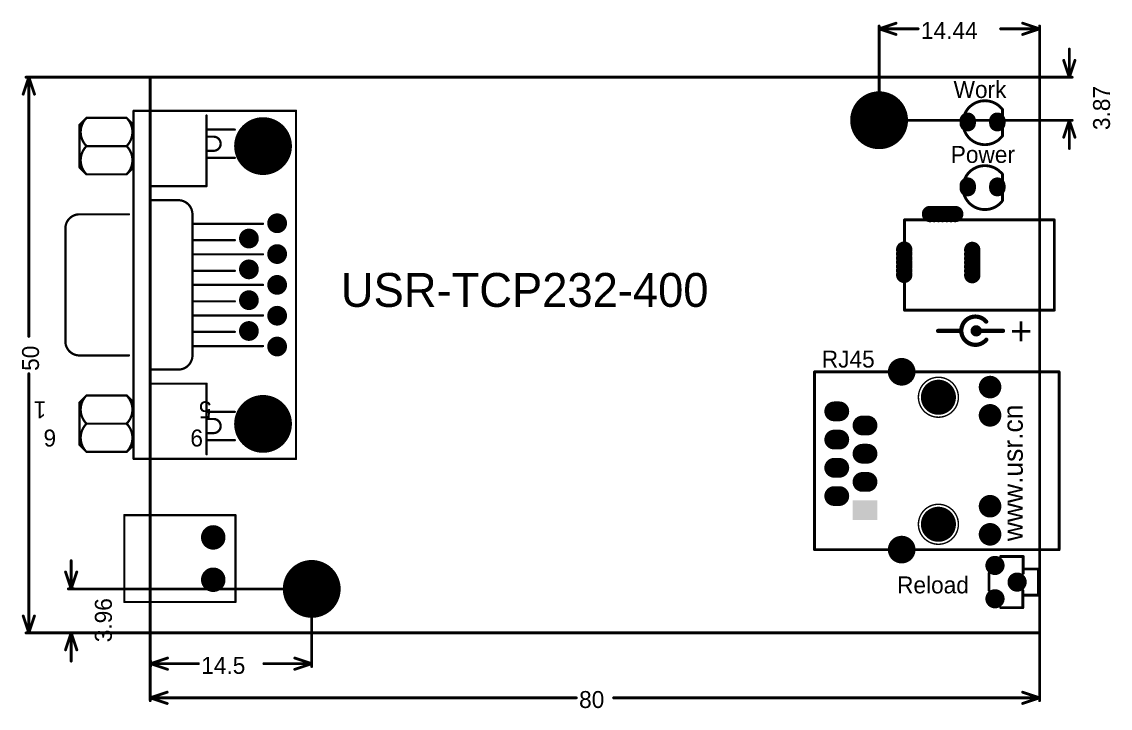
# Model space of a CAD drawing. Extents: x 24 to 121.9, y 31.1 to 92.8.
import ezdxf

# ---------------------------------------------------------------- set-up
doc = ezdxf.new("R2010")
doc.units = 0
doc.layers.get('0').update_dxf_attribs({"linetype": 'CONTINUOUS'})
for name, color, linetype in [('BOTTOMSOLDER', 6, 'CONTINUOUS'), ('KEEPOUTLAYER', 6, 'CONTINUOUS'), ('MECHANICAL3', 76, 'CONTINUOUS'), ('MULTILAYER', 9, 'CONTINUOUS'), ('TOPOVERLAY', 2, 'CONTINUOUS'), ('TOPSOLDER', 216, 'CONTINUOUS')]:
    doc.layers.add(name, color=color, linetype=linetype)

# ---------------------------------------------------------------- blocks, each defined once
blk = doc.blocks.new('LED3_1')
at = {"layer": 'BOTTOMSOLDER', "const_width": 1.4732}
for points in [[(-1.397, 0.114998), (-1.397, -0.114998)], [(1.27, 0.114998), (1.27, -0.114998)]]:
    blk.add_lwpolyline(points, dxfattribs=at)
at = {"layer": 'BOTTOMSOLDER', "const_width": 0.7366}
for points in [[(-1.7653, 0.114998, 1), (-1.0287, 0.114998, 1)], [(-1.7653, -0.114998, 1), (-1.0287, -0.114998, 1)], [(0.9017, 0.114998, 1), (1.6383, 0.114998, 1)], [(0.9017, -0.114998, 1), (1.6383, -0.114998, 1)]]:
    blk.add_lwpolyline(points, format="xyb", close=True, dxfattribs=at)
at = {"layer": 'MULTILAYER', "const_width": 1.27}
for points in [[(-1.397, 0.114998), (-1.397, -0.114998)], [(1.27, 0.114998), (1.27, -0.114998)]]:
    blk.add_lwpolyline(points, dxfattribs=at)
at = {"layer": 'MULTILAYER', "const_width": 0.635}
for points in [[(-1.7145, 0.114998, 1), (-1.0795, 0.114998, 1)], [(-1.7145, -0.114998, 1), (-1.0795, -0.114998, 1)], [(0.9525, 0.114998, 1), (1.5875, 0.114998, 1)], [(0.9525, -0.114998, 1), (1.5875, -0.114998, 1)]]:
    blk.add_lwpolyline(points, format="xyb", close=True, dxfattribs=at)
at = {"layer": 'TOPOVERLAY', "const_width": 0.254}
blk.add_lwpolyline([(1.731823, -1.249995, -2.679254), (1.5483, 1.3324)], format="xyb", dxfattribs=at)
for points in [[(1.5483, 1.3324), (1.731825, 1.148875)], [(1.731825, -1.249992), (1.731825, 1.148875)]]:
    blk.add_lwpolyline(points, dxfattribs=at)
at = {"layer": 'TOPOVERLAY', "const_width": 0.127}
for points in [[(1.4848, 1.3324, 1), (1.6118, 1.3324, 1)], [(1.4848, 1.3324, 1), (1.6118, 1.3324, 1)], [(1.668325, 1.148875, 1), (1.795325, 1.148875, 1)], [(1.668325, 1.148875, 1), (1.795325, 1.148875, 1)], [(1.668323, -1.249995, 1), (1.795323, -1.249995, 1)], [(1.668325, -1.249992, 1), (1.795325, -1.249992, 1)]]:
    blk.add_lwpolyline(points, format="xyb", close=True, dxfattribs=at)
at = {"layer": 'TOPSOLDER', "const_width": 1.4732}
for points in [[(-1.397, 0.114998), (-1.397, -0.114998)], [(1.27, 0.114998), (1.27, -0.114998)]]:
    blk.add_lwpolyline(points, dxfattribs=at)
at = {"layer": 'TOPSOLDER', "const_width": 0.7366}
for points in [[(-1.7653, 0.114998, 1), (-1.0287, 0.114998, 1)], [(-1.7653, -0.114998, 1), (-1.0287, -0.114998, 1)], [(0.9017, 0.114998, 1), (1.6383, 0.114998, 1)], [(0.9017, -0.114998, 1), (1.6383, -0.114998, 1)]]:
    blk.add_lwpolyline(points, format="xyb", close=True, dxfattribs=at)
blk = doc.blocks.new('LED3_2')
at = {"layer": 'BOTTOMSOLDER', "const_width": 1.4732}
for points in [[(-1.397, 0.114998), (-1.397, -0.114998)], [(1.27, 0.114998), (1.27, -0.114998)]]:
    blk.add_lwpolyline(points, dxfattribs=at)
at = {"layer": 'BOTTOMSOLDER', "const_width": 0.7366}
for points in [[(-1.7653, 0.114998, 1), (-1.0287, 0.114998, 1)], [(-1.7653, -0.114998, 1), (-1.0287, -0.114998, 1)], [(0.9017, 0.114998, 1), (1.6383, 0.114998, 1)], [(0.9017, -0.114998, 1), (1.6383, -0.114998, 1)]]:
    blk.add_lwpolyline(points, format="xyb", close=True, dxfattribs=at)
at = {"layer": 'MULTILAYER', "const_width": 1.27}
for points in [[(-1.397, 0.114998), (-1.397, -0.114998)], [(1.27, 0.114998), (1.27, -0.114998)]]:
    blk.add_lwpolyline(points, dxfattribs=at)
at = {"layer": 'MULTILAYER', "const_width": 0.635}
for points in [[(-1.7145, 0.114998, 1), (-1.0795, 0.114998, 1)], [(-1.7145, -0.114998, 1), (-1.0795, -0.114998, 1)], [(0.9525, 0.114998, 1), (1.5875, 0.114998, 1)], [(0.9525, -0.114998, 1), (1.5875, -0.114998, 1)]]:
    blk.add_lwpolyline(points, format="xyb", close=True, dxfattribs=at)
at = {"layer": 'TOPOVERLAY', "const_width": 0.254}
blk.add_lwpolyline([(1.731823, -1.249995, -2.679254), (1.5483, 1.3324)], format="xyb", dxfattribs=at)
for points in [[(1.5483, 1.3324), (1.731825, 1.148875)], [(1.731825, -1.249992), (1.731825, 1.148875)]]:
    blk.add_lwpolyline(points, dxfattribs=at)
at = {"layer": 'TOPOVERLAY', "const_width": 0.127}
for points in [[(1.4848, 1.3324, 1), (1.6118, 1.3324, 1)], [(1.4848, 1.3324, 1), (1.6118, 1.3324, 1)], [(1.668325, 1.148875, 1), (1.795325, 1.148875, 1)], [(1.668325, 1.148875, 1), (1.795325, 1.148875, 1)], [(1.668323, -1.249995, 1), (1.795323, -1.249995, 1)], [(1.668325, -1.249992, 1), (1.795325, -1.249992, 1)]]:
    blk.add_lwpolyline(points, format="xyb", close=True, dxfattribs=at)
at = {"layer": 'TOPSOLDER', "const_width": 1.4732}
for points in [[(-1.397, 0.114998), (-1.397, -0.114998)], [(1.27, 0.114998), (1.27, -0.114998)]]:
    blk.add_lwpolyline(points, dxfattribs=at)
at = {"layer": 'TOPSOLDER', "const_width": 0.7366}
for points in [[(-1.7653, 0.114998, 1), (-1.0287, 0.114998, 1)], [(-1.7653, -0.114998, 1), (-1.0287, -0.114998, 1)], [(0.9017, 0.114998, 1), (1.6383, 0.114998, 1)], [(0.9017, -0.114998, 1), (1.6383, -0.114998, 1)]]:
    blk.add_lwpolyline(points, format="xyb", close=True, dxfattribs=at)
blk = doc.blocks.new('H____3___5___3')
at = {"layer": 'BOTTOMSOLDER', "const_width": 2.6016}
blk.add_lwpolyline([(5.32921, -3.655639, 1), (7.93081, -3.655639, 1)], format="xyb", close=True, dxfattribs=at)
at = {"layer": 'MULTILAYER', "const_width": 2.5}
blk.add_lwpolyline([(5.38001, -3.655639, 1), (7.88001, -3.655639, 1)], format="xyb", close=True, dxfattribs=at)
at = {"layer": 'TOPSOLDER', "const_width": 2.6016}
blk.add_lwpolyline([(5.32921, -3.655639, 1), (7.93081, -3.655639, 1)], format="xyb", close=True, dxfattribs=at)
blk = doc.blocks.new('HR911105A_4')
at = {"layer": 'BOTTOMSOLDER'}
for points, const_width in [([(-8.218907, 8.411413, 1), (-6.974307, 8.411413, 1)], 1.2446), ([(-0.15461, 7.0358, 1), (0.86139, 7.0358, 1)], 1.016), ([(-5.080902, 6.1214, 1), (-3.504298, 6.1214, 1)], 1.576603), ([(-14.1097, 4.8514, 1), (-13.2207, 4.8514, 1)], 0.889), ([(-13.6525, 4.8514, 1), (-12.7635, 4.8514, 1)], 0.889), ([(-0.15461, 4.492401, 1), (0.86139, 4.492401, 1)], 1.016), ([(-11.5697, 3.5814, 1), (-10.6807, 3.5814, 1)], 0.889), ([(-11.1125, 3.5814, 1), (-10.2235, 3.5814, 1)], 0.889), ([(-14.1097, 2.3114, 1), (-13.2207, 2.3114, 1)], 0.889), ([(-13.6525, 2.3114, 1), (-12.7635, 2.3114, 1)], 0.889), ([(-11.5697, 1.0414, 1), (-10.6807, 1.0414, 1)], 0.889), ([(-11.1125, 1.0414, 1), (-10.2235, 1.0414, 1)], 0.889), ([(-14.1097, -0.2286, 1), (-13.2207, -0.2286, 1)], 0.889), ([(-13.6525, -0.2286, 1), (-12.7635, -0.2286, 1)], 0.889), ([(-11.5697, -1.4986, 1), (-10.6807, -1.4986, 1)], 0.889), ([(-11.1125, -1.4986, 1), (-10.2235, -1.4986, 1)], 0.889), ([(-14.1097, -2.7686, 1), (-13.2207, -2.7686, 1)], 0.889), ([(-13.6525, -2.7686, 1), (-12.7635, -2.7686, 1)], 0.889), ([(-0.15461, -3.683, 1), (0.86139, -3.683, 1)], 1.016), ([(-5.080902, -5.3086, 1), (-3.504298, -5.3086, 1)], 1.576603), ([(-0.15461, -6.213599, 1), (0.86139, -6.213599, 1)], 1.016), ([(-8.218907, -7.588606, 1), (-6.974307, -7.588606, 1)], 1.2446)]:
    blk.add_lwpolyline(points, format="xyb", close=True, dxfattribs=dict(at, const_width=const_width))
at = {"layer": 'BOTTOMSOLDER', "const_width": 1.778}
for points in [[(-13.208, 4.8514), (-13.6652, 4.8514)], [(-10.668, 3.5814), (-11.1252, 3.5814)], [(-13.208, 2.3114), (-13.6652, 2.3114)], [(-10.668, 1.0414), (-11.1252, 1.0414)], [(-13.208, -0.2286), (-13.6652, -0.2286)], [(-10.668, -1.4986), (-11.1252, -1.4986)], [(-13.208, -2.7686), (-13.6652, -2.7686)]]:
    blk.add_lwpolyline(points, dxfattribs=at)
at = {"layer": 'BOTTOMSOLDER'}
blk.add_solid([(-12.0142, -3.1496), (-12.0142, -4.9276), (-9.779, -3.1496), (-9.779, -4.9276)], dxfattribs=at)
at = {"layer": 'MULTILAYER'}
for points, const_width in [([(-8.168107, 8.411413, 1), (-7.025107, 8.411413, 1)], 1.143), ([(-2.49428, 6.1214, 1), (-6.09092, 6.1214, 1)], 0.127), ([(-0.10381, 7.0358, 1), (0.81059, 7.0358, 1)], 0.9144), ([(-5.030102, 6.1214, 1), (-3.555098, 6.1214, 1)], 1.475003), ([(-6.12267, 6.1214, 1), (-6.05917, 6.1214, 1)], 0.0635), ([(-2.52603, 6.1214, 1), (-2.46253, 6.1214, 1)], 0.0635), ([(-14.0589, 4.8514, 1), (-13.2715, 4.8514, 1)], 0.7874), ([(-13.6017, 4.8514, 1), (-12.8143, 4.8514, 1)], 0.7874), ([(-0.10381, 4.492401, 1), (0.81059, 4.492401, 1)], 0.9144), ([(-11.5189, 3.5814, 1), (-10.7315, 3.5814, 1)], 0.7874), ([(-11.0617, 3.5814, 1), (-10.2743, 3.5814, 1)], 0.7874), ([(-14.0589, 2.3114, 1), (-13.2715, 2.3114, 1)], 0.7874), ([(-13.6017, 2.3114, 1), (-12.8143, 2.3114, 1)], 0.7874), ([(-11.5189, 1.0414, 1), (-10.7315, 1.0414, 1)], 0.7874), ([(-11.0617, 1.0414, 1), (-10.2743, 1.0414, 1)], 0.7874), ([(-14.0589, -0.2286, 1), (-13.2715, -0.2286, 1)], 0.7874), ([(-13.6017, -0.2286, 1), (-12.8143, -0.2286, 1)], 0.7874), ([(-11.5189, -1.4986, 1), (-10.7315, -1.4986, 1)], 0.7874), ([(-11.0617, -1.4986, 1), (-10.2743, -1.4986, 1)], 0.7874), ([(-14.0589, -2.7686, 1), (-13.2715, -2.7686, 1)], 0.7874), ([(-13.6017, -2.7686, 1), (-12.8143, -2.7686, 1)], 0.7874), ([(-0.10381, -3.683, 1), (0.81059, -3.683, 1)], 0.9144), ([(-2.49428, -5.3086, 1), (-6.09092, -5.3086, 1)], 0.127), ([(-5.030102, -5.3086, 1), (-3.555098, -5.3086, 1)], 1.475003), ([(-6.12267, -5.3086, 1), (-6.05917, -5.3086, 1)], 0.0635), ([(-2.52603, -5.3086, 1), (-2.46253, -5.3086, 1)], 0.0635), ([(-0.10381, -6.213599, 1), (0.81059, -6.213599, 1)], 0.9144), ([(-8.168107, -7.588606, 1), (-7.025107, -7.588606, 1)], 1.143)]:
    blk.add_lwpolyline(points, format="xyb", close=True, dxfattribs=dict(at, const_width=const_width))
at = {"layer": 'MULTILAYER', "const_width": 1.5748}
for points in [[(-13.208, 4.8514), (-13.6652, 4.8514)], [(-10.668, 3.5814), (-11.1252, 3.5814)], [(-13.208, 2.3114), (-13.6652, 2.3114)], [(-10.668, 1.0414), (-11.1252, 1.0414)], [(-13.208, -0.2286), (-13.6652, -0.2286)], [(-10.668, -1.4986), (-11.1252, -1.4986)], [(-13.208, -2.7686), (-13.6652, -2.7686)]]:
    blk.add_lwpolyline(points, dxfattribs=at)
at = {"layer": 'MULTILAYER'}
blk.add_solid([(-11.9126, -3.2512), (-11.9126, -4.826), (-9.8806, -3.2512), (-9.8806, -4.826)], dxfattribs=at)
at = {"layer": 'TOPOVERLAY', "const_width": 0.254}
for points in [[(-15.436596, 8.4074), (-15.432595, 8.4114)], [(-15.432595, 8.4114), (-7.596599, 8.4114)], [(-15.432595, -7.586602), (-15.432595, 8.4114)], [(-7.596599, 8.4114), (6.55941, 8.4114)], [(6.55941, 8.4114), (6.563411, 8.4074)], [(6.563411, -7.5946), (6.563411, 8.4074)], [(-15.436596, -7.5946), (-15.430597, -7.588601)], [(-15.432595, -7.586602), (-15.430597, -7.588601)], [(-15.430597, -7.588601), (-7.596599, -7.588601)], [(-7.596599, -7.588601), (6.557411, -7.588601)], [(6.557411, -7.588601), (6.563411, -7.5946)]]:
    blk.add_lwpolyline(points, dxfattribs=at)
at = {"layer": 'TOPOVERLAY', "const_width": 0.127}
for points in [[(-15.500096, 8.4074, 1), (-15.373096, 8.4074, 1)], [(-15.496095, 8.4114, 1), (-15.369095, 8.4114, 1)], [(-15.496095, 8.4114, 1), (-15.369095, 8.4114, 1)], [(-15.496095, 8.4114, 1), (-15.369095, 8.4114, 1)], [(-7.660099, 8.4114, 1), (-7.533099, 8.4114, 1)], [(-7.660099, 8.4114, 1), (-7.533099, 8.4114, 1)], [(6.49591, 8.4114, 1), (6.62291, 8.4114, 1)], [(6.49591, 8.4114, 1), (6.62291, 8.4114, 1)], [(6.499911, 8.4074, 1), (6.626911, 8.4074, 1)], [(6.499911, 8.4074, 1), (6.626911, 8.4074, 1)], [(-15.500096, -7.5946, 1), (-15.373096, -7.5946, 1)], [(-15.496095, -7.586602, 1), (-15.369095, -7.586602, 1)], [(-15.496095, -7.586602, 1), (-15.369095, -7.586602, 1)], [(-15.494097, -7.588601, 1), (-15.367097, -7.588601, 1)], [(-15.494097, -7.588601, 1), (-15.367097, -7.588601, 1)], [(-15.494097, -7.588601, 1), (-15.367097, -7.588601, 1)], [(-7.660099, -7.588601, 1), (-7.533099, -7.588601, 1)], [(-7.660099, -7.588601, 1), (-7.533099, -7.588601, 1)], [(6.493911, -7.588601, 1), (6.620911, -7.588601, 1)], [(6.493911, -7.588601, 1), (6.620911, -7.588601, 1)], [(6.499911, -7.5946, 1), (6.626911, -7.5946, 1)], [(6.499911, -7.5946, 1), (6.626911, -7.5946, 1)]]:
    blk.add_lwpolyline(points, format="xyb", close=True, dxfattribs=at)
at = {"layer": 'TOPSOLDER'}
for points, const_width in [([(-8.218907, 8.411413, 1), (-6.974307, 8.411413, 1)], 1.2446), ([(-0.15461, 7.0358, 1), (0.86139, 7.0358, 1)], 1.016), ([(-5.080902, 6.1214, 1), (-3.504298, 6.1214, 1)], 1.576603), ([(-14.1097, 4.8514, 1), (-13.2207, 4.8514, 1)], 0.889), ([(-13.6525, 4.8514, 1), (-12.7635, 4.8514, 1)], 0.889), ([(-0.15461, 4.492401, 1), (0.86139, 4.492401, 1)], 1.016), ([(-11.5697, 3.5814, 1), (-10.6807, 3.5814, 1)], 0.889), ([(-11.1125, 3.5814, 1), (-10.2235, 3.5814, 1)], 0.889), ([(-14.1097, 2.3114, 1), (-13.2207, 2.3114, 1)], 0.889), ([(-13.6525, 2.3114, 1), (-12.7635, 2.3114, 1)], 0.889), ([(-11.5697, 1.0414, 1), (-10.6807, 1.0414, 1)], 0.889), ([(-11.1125, 1.0414, 1), (-10.2235, 1.0414, 1)], 0.889), ([(-14.1097, -0.2286, 1), (-13.2207, -0.2286, 1)], 0.889), ([(-13.6525, -0.2286, 1), (-12.7635, -0.2286, 1)], 0.889), ([(-11.5697, -1.4986, 1), (-10.6807, -1.4986, 1)], 0.889), ([(-11.1125, -1.4986, 1), (-10.2235, -1.4986, 1)], 0.889), ([(-14.1097, -2.7686, 1), (-13.2207, -2.7686, 1)], 0.889), ([(-13.6525, -2.7686, 1), (-12.7635, -2.7686, 1)], 0.889), ([(-0.15461, -3.683, 1), (0.86139, -3.683, 1)], 1.016), ([(-5.080902, -5.3086, 1), (-3.504298, -5.3086, 1)], 1.576603), ([(-0.15461, -6.213599, 1), (0.86139, -6.213599, 1)], 1.016), ([(-8.218907, -7.588606, 1), (-6.974307, -7.588606, 1)], 1.2446)]:
    blk.add_lwpolyline(points, format="xyb", close=True, dxfattribs=dict(at, const_width=const_width))
at = {"layer": 'TOPSOLDER', "const_width": 1.778}
for points in [[(-13.208, 4.8514), (-13.6652, 4.8514)], [(-10.668, 3.5814), (-11.1252, 3.5814)], [(-13.208, 2.3114), (-13.6652, 2.3114)], [(-10.668, 1.0414), (-11.1252, 1.0414)], [(-13.208, -0.2286), (-13.6652, -0.2286)], [(-10.668, -1.4986), (-11.1252, -1.4986)], [(-13.208, -2.7686), (-13.6652, -2.7686)]]:
    blk.add_lwpolyline(points, dxfattribs=at)
at = {"layer": 'TOPSOLDER'}
blk.add_solid([(-12.0142, -3.1496), (-12.0142, -4.9276), (-9.779, -3.1496), (-9.779, -4.9276)], dxfattribs=at)
blk = doc.blocks.new('______5')
at = {"layer": 'BOTTOMSOLDER', "const_width": 0.7366}
for points in [[(2.189683, -0.16002, 1), (2.926283, -0.16002, 1)], [(2.570683, -0.16002, 1), (3.307283, -0.16002, 1)], [(2.951683, -0.16002, 1), (3.688283, -0.16002, 1)], [(3.323692, -0.16002, 1), (4.060292, -0.16002, 1)], [(3.6957, -0.16002, 1), (4.4323, -0.16002, 1)], [(4.0767, -0.16002, 1), (4.8133, -0.16002, 1)], [(4.4577, -0.16002, 1), (5.1943, -0.16002, 1)], [(-0.131293, -3.366008, 1), (0.605307, -3.366008, 1)], [(5.989701, -3.390976, 1), (6.726301, -3.390976, 1)], [(-0.131293, -3.747008, 1), (0.605307, -3.747008, 1)], [(-0.131293, -4.128008, 1), (0.605307, -4.128008, 1)], [(-0.131293, -4.500016, 1), (0.605307, -4.500016, 1)], [(5.989701, -3.771976, 1), (6.726301, -3.771976, 1)], [(5.989701, -4.152976, 1), (6.726301, -4.152976, 1)], [(5.989701, -4.524985, 1), (6.726301, -4.524985, 1)], [(-0.131293, -4.872025, 1), (0.605307, -4.872025, 1)], [(-0.131293, -5.253025, 1), (0.605307, -5.253025, 1)], [(5.989701, -4.896993, 1), (6.726301, -4.896993, 1)], [(5.989701, -5.277993, 1), (6.726301, -5.277993, 1)], [(-0.131293, -5.634025, 1), (0.605307, -5.634025, 1)], [(5.989701, -5.658993, 1), (6.726301, -5.658993, 1)]]:
    blk.add_lwpolyline(points, format="xyb", close=True, dxfattribs=at)
at = {"layer": 'MULTILAYER', "const_width": 0.635}
for points in [[(2.240483, -0.16002, 1), (2.875483, -0.16002, 1)], [(2.621483, -0.16002, 1), (3.256483, -0.16002, 1)], [(3.002483, -0.16002, 1), (3.637483, -0.16002, 1)], [(3.374492, -0.16002, 1), (4.009492, -0.16002, 1)], [(3.7465, -0.16002, 1), (4.3815, -0.16002, 1)], [(4.1275, -0.16002, 1), (4.7625, -0.16002, 1)], [(4.5085, -0.16002, 1), (5.1435, -0.16002, 1)], [(-0.080493, -3.366008, 1), (0.554507, -3.366008, 1)], [(6.040501, -3.390976, 1), (6.675501, -3.390976, 1)], [(-0.080493, -3.747008, 1), (0.554507, -3.747008, 1)], [(-0.080493, -4.128008, 1), (0.554507, -4.128008, 1)], [(-0.080493, -4.500016, 1), (0.554507, -4.500016, 1)], [(6.040501, -3.771976, 1), (6.675501, -3.771976, 1)], [(6.040501, -4.152976, 1), (6.675501, -4.152976, 1)], [(6.040501, -4.524985, 1), (6.675501, -4.524985, 1)], [(-0.080493, -4.872025, 1), (0.554507, -4.872025, 1)], [(-0.080493, -5.253025, 1), (0.554507, -5.253025, 1)], [(6.040501, -4.896993, 1), (6.675501, -4.896993, 1)], [(6.040501, -5.277993, 1), (6.675501, -5.277993, 1)], [(-0.080493, -5.634025, 1), (0.554507, -5.634025, 1)], [(6.040501, -5.658993, 1), (6.675501, -5.658993, 1)]]:
    blk.add_lwpolyline(points, format="xyb", close=True, dxfattribs=at)
at = {"layer": 'TOPOVERLAY', "const_width": 0.254}
for points in [[(0.262001, -0.684987), (13.733, -0.684987)], [(0.262001, -8.813013), (0.262001, -0.684987)], [(13.733, -8.813013), (13.733, -0.684987)], [(0.262001, -8.813013), (13.733, -8.813013)]]:
    blk.add_lwpolyline(points, dxfattribs=at)
at = {"layer": 'TOPOVERLAY', "const_width": 0.127}
for points in [[(0.198501, -0.684987, 1), (0.325501, -0.684987, 1)], [(0.198501, -0.684987, 1), (0.325501, -0.684987, 1)], [(13.6695, -0.684987, 1), (13.7965, -0.684987, 1)], [(13.6695, -0.684987, 1), (13.7965, -0.684987, 1)], [(0.198501, -8.813013, 1), (0.325501, -8.813013, 1)], [(0.198501, -8.813013, 1), (0.325501, -8.813013, 1)], [(13.6695, -8.813013, 1), (13.7965, -8.813013, 1)], [(13.6695, -8.813013, 1), (13.7965, -8.813013, 1)]]:
    blk.add_lwpolyline(points, format="xyb", close=True, dxfattribs=at)
at = {"layer": 'TOPSOLDER', "const_width": 0.7366}
for points in [[(2.189683, -0.16002, 1), (2.926283, -0.16002, 1)], [(2.570683, -0.16002, 1), (3.307283, -0.16002, 1)], [(2.951683, -0.16002, 1), (3.688283, -0.16002, 1)], [(3.323692, -0.16002, 1), (4.060292, -0.16002, 1)], [(3.6957, -0.16002, 1), (4.4323, -0.16002, 1)], [(4.0767, -0.16002, 1), (4.8133, -0.16002, 1)], [(4.4577, -0.16002, 1), (5.1943, -0.16002, 1)], [(-0.131293, -3.366008, 1), (0.605307, -3.366008, 1)], [(5.989701, -3.390976, 1), (6.726301, -3.390976, 1)], [(-0.131293, -3.747008, 1), (0.605307, -3.747008, 1)], [(-0.131293, -4.128008, 1), (0.605307, -4.128008, 1)], [(-0.131293, -4.500016, 1), (0.605307, -4.500016, 1)], [(5.989701, -3.771976, 1), (6.726301, -3.771976, 1)], [(5.989701, -4.152976, 1), (6.726301, -4.152976, 1)], [(5.989701, -4.524985, 1), (6.726301, -4.524985, 1)], [(-0.131293, -4.872025, 1), (0.605307, -4.872025, 1)], [(-0.131293, -5.253025, 1), (0.605307, -5.253025, 1)], [(5.989701, -4.896993, 1), (6.726301, -4.896993, 1)], [(5.989701, -5.277993, 1), (6.726301, -5.277993, 1)], [(-0.131293, -5.634025, 1), (0.605307, -5.634025, 1)], [(5.989701, -5.658993, 1), (6.726301, -5.658993, 1)]]:
    blk.add_lwpolyline(points, format="xyb", close=True, dxfattribs=at)
blk = doc.blocks.new('DB9_____6')
at = {"layer": 'BOTTOMSOLDER'}
for points, const_width in [([(-1.299629, 0, 1), (1.299629, 0, 1)], 2.599258), ([(7.916342, 1.27, 1), (8.805342, 1.27, 1)], 0.889), ([(10.689184, 1.27, 1), (11.578184, 1.27, 1)], 0.889), ([(13.462, 1.27, 1), (14.351, 1.27, 1)], 0.889), ([(16.234816, 1.27, 1), (17.123816, 1.27, 1)], 0.889), ([(23.698187, 0, 1), (26.297445, 0, 1)], 2.599258), ([(6.519342, -1.27, 1), (7.408342, -1.27, 1)], 0.889), ([(9.292184, -1.27, 1), (10.181184, -1.27, 1)], 0.889), ([(12.065, -1.27, 1), (12.954, -1.27, 1)], 0.889), ([(14.837816, -1.27, 1), (15.726816, -1.27, 1)], 0.889), ([(17.610658, -1.27, 1), (18.499658, -1.27, 1)], 0.889)]:
    blk.add_lwpolyline(points, format="xyb", close=True, dxfattribs=dict(at, const_width=const_width))
at = {"layer": 'MULTILAYER'}
for points, const_width in [([(-1.248829, 0, 1), (1.248829, 0, 1)], 2.497658), ([(7.967142, 1.27, 1), (8.754542, 1.27, 1)], 0.7874), ([(10.739984, 1.27, 1), (11.527384, 1.27, 1)], 0.7874), ([(13.5128, 1.27, 1), (14.3002, 1.27, 1)], 0.7874), ([(16.285616, 1.27, 1), (17.073016, 1.27, 1)], 0.7874), ([(23.748987, 0, 1), (26.246645, 0, 1)], 2.497658), ([(6.570142, -1.27, 1), (7.357542, -1.27, 1)], 0.7874), ([(9.342984, -1.27, 1), (10.130384, -1.27, 1)], 0.7874), ([(12.1158, -1.27, 1), (12.9032, -1.27, 1)], 0.7874), ([(14.888616, -1.27, 1), (15.676016, -1.27, 1)], 0.7874), ([(17.661458, -1.27, 1), (18.448858, -1.27, 1)], 0.7874)]:
    blk.add_lwpolyline(points, format="xyb", close=True, dxfattribs=dict(at, const_width=const_width))
at = {"layer": 'TOPOVERLAY', "const_width": 0.2032}
for points in [[(6.1595, 16.51, -0.414214), (7.4295, 17.78)], [(17.5895, 17.78, -0.414214), (18.8595, 16.51)], [(-2.521014, 15.877197, -0.414214), (0.023381, 15.877197)], [(0.018986, 15.877197, -0.414214), (2.563381, 15.877197)], [(22.455619, 15.877197, -0.414214), (25.000013, 15.877197)], [(24.995619, 15.877197, -0.414214), (27.540013, 15.877197)], [(0.023381, 12.274461, -0.414214), (-2.521014, 12.274461)], [(2.563381, 12.274461, -0.414214), (0.018986, 12.274461)], [(25.000013, 12.274461, -0.414214), (22.455619, 12.274461)], [(27.540013, 12.274461, -0.414214), (24.995619, 12.274461)], [(6.1595, 6.35, -0.414214), (4.8895, 7.62)], [(20.1295, 7.62, -0.414214), (18.8595, 6.35)], [(0.4445, 4.445, -1), (-0.8255, 4.445)], [(25.8445, 4.445, -1), (24.5745, 4.445)]]:
    blk.add_lwpolyline(points, format="xyb", dxfattribs=at)
for points in [[(7.4295, 17.78), (17.5895, 17.78)], [(-1.883816, 16.51), (-2.518816, 15.875)], [(-2.518816, 15.875), (-2.518816, 12.276658)], [(-1.883816, 16.51), (1.926184, 16.51)], [(0.021184, 15.875), (0.021184, 12.276658)], [(1.926184, 16.51), (2.561184, 15.875)], [(2.561184, 15.875), (2.561184, 12.276658)], [(6.1595, 16.51), (6.1595, 12.065)], [(18.8595, 16.51), (18.8595, 12.065)], [(23.092816, 16.51), (22.457816, 15.875)], [(22.457816, 15.875), (22.457816, 12.276658)], [(23.092816, 16.51), (26.902816, 16.51)], [(24.997816, 15.875), (24.997816, 12.276658)], [(26.902816, 16.51), (27.537816, 15.875)], [(27.537816, 15.875), (27.537816, 12.276658)], [(-2.518816, 12.276658), (-1.883816, 11.641658)], [(2.561184, 12.276658), (1.926184, 11.641658)], [(22.457816, 12.276658), (23.092816, 11.641658)], [(27.537816, 12.276658), (26.902816, 11.641658)], [(-3.153816, 11.641658), (28.172816, 11.641658)], [(-3.153816, 11.641658), (-3.153816, -2.963316)], [(28.172816, 11.641658), (28.172816, -2.963316)], [(-3.153816, 10.16), (28.172816, 10.16)], [(3.6195, 10.16), (3.6195, 5.08)], [(4.8895, 10.16), (4.8895, 7.62)], [(20.1295, 10.16), (20.1295, 7.62)], [(21.3995, 10.16), (21.3995, 5.08)], [(6.1595, 6.35), (18.8595, 6.35)], [(7.006184, 6.35), (7.006184, 0)], [(8.276184, 6.35), (8.276184, 2.54)], [(9.757842, 6.35), (9.757842, 0)], [(11.027842, 6.35), (11.027842, 2.54)], [(12.5095, 6.35), (12.5095, 0)], [(13.7795, 6.35), (13.7795, 2.54)], [(15.261158, 6.35), (15.261158, 0)], [(16.531158, 6.35), (16.531158, 2.54)], [(18.012816, 6.35), (18.012816, 0)], [(-2.7305, 5.08), (3.6195, 5.08)], [(-1.4605, 5.08), (-1.4605, 2.54)], [(-0.8255, 5.08), (-0.8255, 4.445)], [(0.4445, 5.08), (0.4445, 4.445)], [(1.0795, 5.08), (1.0795, 2.54)], [(21.3995, 5.08), (27.7495, 5.08)], [(23.9395, 5.08), (23.9395, 2.54)], [(24.5745, 5.08), (24.5745, 4.445)], [(25.8445, 5.08), (25.8445, 4.445)], [(26.4795, 5.08), (26.4795, 2.54)], [(-3.153816, -2.963316), (28.172816, -2.963316)]]:
    blk.add_lwpolyline(points, dxfattribs=at)
at = {"layer": 'TOPOVERLAY', "const_width": 0.1016}
for points in [[(7.3787, 17.78, 1), (7.4803, 17.78, 1)], [(7.3787, 17.78, 1), (7.4803, 17.78, 1)], [(17.5387, 17.78, 1), (17.6403, 17.78, 1)], [(17.5387, 17.78, 1), (17.6403, 17.78, 1)], [(-2.571813, 15.877197, 1), (-2.470213, 15.877197, 1)], [(-2.569616, 15.875, 1), (-2.468016, 15.875, 1)], [(-2.569616, 15.875, 1), (-2.468016, 15.875, 1)], [(-1.934616, 16.51, 1), (-1.833016, 16.51, 1)], [(-1.934616, 16.51, 1), (-1.833016, 16.51, 1)], [(-0.031814, 15.877197, 1), (0.069787, 15.877197, 1)], [(-0.029616, 15.875, 1), (0.071984, 15.875, 1)], [(-0.027419, 15.877197, 1), (0.074181, 15.877197, 1)], [(1.875384, 16.51, 1), (1.976984, 16.51, 1)], [(1.875384, 16.51, 1), (1.976984, 16.51, 1)], [(2.510384, 15.875, 1), (2.611984, 15.875, 1)], [(2.510384, 15.875, 1), (2.611984, 15.875, 1)], [(2.512581, 15.877197, 1), (2.614181, 15.877197, 1)], [(6.1087, 16.51, 1), (6.2103, 16.51, 1)], [(6.1087, 16.51, 1), (6.2103, 16.51, 1)], [(18.8087, 16.51, 1), (18.9103, 16.51, 1)], [(18.8087, 16.51, 1), (18.9103, 16.51, 1)], [(22.404819, 15.877197, 1), (22.506419, 15.877197, 1)], [(22.407016, 15.875, 1), (22.508616, 15.875, 1)], [(22.407016, 15.875, 1), (22.508616, 15.875, 1)], [(23.042016, 16.51, 1), (23.143616, 16.51, 1)], [(23.042016, 16.51, 1), (23.143616, 16.51, 1)], [(24.944819, 15.877197, 1), (25.046419, 15.877197, 1)], [(24.947016, 15.875, 1), (25.048616, 15.875, 1)], [(24.949213, 15.877197, 1), (25.050814, 15.877197, 1)], [(26.852016, 16.51, 1), (26.953616, 16.51, 1)], [(26.852016, 16.51, 1), (26.953616, 16.51, 1)], [(27.487016, 15.875, 1), (27.588616, 15.875, 1)], [(27.487016, 15.875, 1), (27.588616, 15.875, 1)], [(27.489213, 15.877197, 1), (27.590813, 15.877197, 1)], [(-2.571813, 12.274461, 1), (-2.470213, 12.274461, 1)], [(-2.569616, 12.276658, 1), (-2.468016, 12.276658, 1)], [(-2.569616, 12.276658, 1), (-2.468016, 12.276658, 1)], [(-0.031814, 12.274461, 1), (0.069787, 12.274461, 1)], [(-0.029616, 12.276658, 1), (0.071984, 12.276658, 1)], [(-0.027419, 12.274461, 1), (0.074181, 12.274461, 1)], [(2.510384, 12.276658, 1), (2.611984, 12.276658, 1)], [(2.510384, 12.276658, 1), (2.611984, 12.276658, 1)], [(2.512581, 12.274461, 1), (2.614181, 12.274461, 1)], [(6.1087, 12.065, 1), (6.2103, 12.065, 1)], [(18.8087, 12.065, 1), (18.9103, 12.065, 1)], [(22.404819, 12.274461, 1), (22.506419, 12.274461, 1)], [(22.407016, 12.276658, 1), (22.508616, 12.276658, 1)], [(22.407016, 12.276658, 1), (22.508616, 12.276658, 1)], [(24.944819, 12.274461, 1), (25.046419, 12.274461, 1)], [(24.947016, 12.276658, 1), (25.048616, 12.276658, 1)], [(24.949213, 12.274461, 1), (25.050814, 12.274461, 1)], [(27.487016, 12.276658, 1), (27.588616, 12.276658, 1)], [(27.487016, 12.276658, 1), (27.588616, 12.276658, 1)], [(27.489213, 12.274461, 1), (27.590813, 12.274461, 1)], [(-3.204616, 11.641658, 1), (-3.103016, 11.641658, 1)], [(-3.204616, 11.641658, 1), (-3.103016, 11.641658, 1)], [(-1.934616, 11.641658, 1), (-1.833016, 11.641658, 1)], [(1.875384, 11.641658, 1), (1.976984, 11.641658, 1)], [(23.042016, 11.641658, 1), (23.143616, 11.641658, 1)], [(26.852016, 11.641658, 1), (26.953616, 11.641658, 1)], [(28.122016, 11.641658, 1), (28.223616, 11.641658, 1)], [(28.122016, 11.641658, 1), (28.223616, 11.641658, 1)], [(-3.204616, 10.16, 1), (-3.103016, 10.16, 1)], [(3.5687, 10.16, 1), (3.6703, 10.16, 1)], [(4.8387, 10.16, 1), (4.9403, 10.16, 1)], [(20.0787, 10.16, 1), (20.1803, 10.16, 1)], [(21.3487, 10.16, 1), (21.4503, 10.16, 1)], [(28.122016, 10.16, 1), (28.223616, 10.16, 1)], [(4.8387, 7.62, 1), (4.9403, 7.62, 1)], [(4.8387, 7.62, 1), (4.9403, 7.62, 1)], [(20.0787, 7.62, 1), (20.1803, 7.62, 1)], [(20.0787, 7.62, 1), (20.1803, 7.62, 1)], [(6.1087, 6.35, 1), (6.2103, 6.35, 1)], [(6.1087, 6.35, 1), (6.2103, 6.35, 1)], [(6.955384, 6.35, 1), (7.056984, 6.35, 1)], [(8.225384, 6.35, 1), (8.326984, 6.35, 1)], [(9.707042, 6.35, 1), (9.808642, 6.35, 1)], [(10.977042, 6.35, 1), (11.078642, 6.35, 1)], [(12.4587, 6.35, 1), (12.5603, 6.35, 1)], [(13.7287, 6.35, 1), (13.8303, 6.35, 1)], [(15.210358, 6.35, 1), (15.311958, 6.35, 1)], [(16.480358, 6.35, 1), (16.581958, 6.35, 1)], [(17.962016, 6.35, 1), (18.063616, 6.35, 1)], [(18.8087, 6.35, 1), (18.9103, 6.35, 1)], [(18.8087, 6.35, 1), (18.9103, 6.35, 1)], [(-2.7813, 5.08, 1), (-2.6797, 5.08, 1)], [(-1.5113, 5.08, 1), (-1.4097, 5.08, 1)], [(-0.8763, 5.08, 1), (-0.7747, 5.08, 1)], [(0.3937, 5.08, 1), (0.4953, 5.08, 1)], [(1.0287, 5.08, 1), (1.1303, 5.08, 1)], [(3.5687, 5.08, 1), (3.6703, 5.08, 1)], [(3.5687, 5.08, 1), (3.6703, 5.08, 1)], [(21.3487, 5.08, 1), (21.4503, 5.08, 1)], [(21.3487, 5.08, 1), (21.4503, 5.08, 1)], [(23.8887, 5.08, 1), (23.9903, 5.08, 1)], [(24.5237, 5.08, 1), (24.6253, 5.08, 1)], [(25.7937, 5.08, 1), (25.8953, 5.08, 1)], [(26.4287, 5.08, 1), (26.5303, 5.08, 1)], [(27.6987, 5.08, 1), (27.8003, 5.08, 1)], [(-0.8763, 4.445, 1), (-0.7747, 4.445, 1)], [(-0.8763, 4.445, 1), (-0.7747, 4.445, 1)], [(0.3937, 4.445, 1), (0.4953, 4.445, 1)], [(0.3937, 4.445, 1), (0.4953, 4.445, 1)], [(24.5237, 4.445, 1), (24.6253, 4.445, 1)], [(24.5237, 4.445, 1), (24.6253, 4.445, 1)], [(25.7937, 4.445, 1), (25.8953, 4.445, 1)], [(25.7937, 4.445, 1), (25.8953, 4.445, 1)], [(-1.5113, 2.54, 1), (-1.4097, 2.54, 1)], [(1.0287, 2.54, 1), (1.1303, 2.54, 1)], [(8.225384, 2.54, 1), (8.326984, 2.54, 1)], [(10.977042, 2.54, 1), (11.078642, 2.54, 1)], [(13.7287, 2.54, 1), (13.8303, 2.54, 1)], [(16.480358, 2.54, 1), (16.581958, 2.54, 1)], [(23.8887, 2.54, 1), (23.9903, 2.54, 1)], [(26.4287, 2.54, 1), (26.5303, 2.54, 1)], [(6.955384, 0, 1), (7.056984, 0, 1)], [(9.707042, 0, 1), (9.808642, 0, 1)], [(12.4587, 0, 1), (12.5603, 0, 1)], [(15.210358, 0, 1), (15.311958, 0, 1)], [(17.962016, 0, 1), (18.063616, 0, 1)], [(-3.204616, -2.963316, 1), (-3.103016, -2.963316, 1)], [(-3.204616, -2.963316, 1), (-3.103016, -2.963316, 1)], [(28.122016, -2.963316, 1), (28.223616, -2.963316, 1)], [(28.122016, -2.963316, 1), (28.223616, -2.963316, 1)]]:
    blk.add_lwpolyline(points, format="xyb", close=True, dxfattribs=at)
at = {"layer": 'TOPSOLDER'}
for points, const_width in [([(-1.299629, 0, 1), (1.299629, 0, 1)], 2.599258), ([(7.916342, 1.27, 1), (8.805342, 1.27, 1)], 0.889), ([(10.689184, 1.27, 1), (11.578184, 1.27, 1)], 0.889), ([(13.462, 1.27, 1), (14.351, 1.27, 1)], 0.889), ([(16.234816, 1.27, 1), (17.123816, 1.27, 1)], 0.889), ([(23.698187, 0, 1), (26.297445, 0, 1)], 2.599258), ([(6.519342, -1.27, 1), (7.408342, -1.27, 1)], 0.889), ([(9.292184, -1.27, 1), (10.181184, -1.27, 1)], 0.889), ([(12.065, -1.27, 1), (12.954, -1.27, 1)], 0.889), ([(14.837816, -1.27, 1), (15.726816, -1.27, 1)], 0.889), ([(17.610658, -1.27, 1), (18.499658, -1.27, 1)], 0.889)]:
    blk.add_lwpolyline(points, format="xyb", close=True, dxfattribs=dict(at, const_width=const_width))
at = {"layer": 'TOPOVERLAY'}
for s, p in [('6', (-0.508, 18.6055)), ('1', (2.032, 19.4945)), ('9', (-0.508, 5.3975)), ('5', (2.032, 4.6355))]:
    blk.add_text(s, height=1.524, rotation=90, dxfattribs=at).set_placement(p)
blk = doc.blocks.new('KEY_7')
at = {"layer": 'BOTTOMSOLDER', "const_width": 0.8636}
for points in [[(-0.4318, 0, 1), (0.4318, 0, 1)], [(2.568199, 0, 1), (3.431799, 0, 1)], [(1.0682, -1.990001, 1), (1.9318, -1.990001, 1)]]:
    blk.add_lwpolyline(points, format="xyb", close=True, dxfattribs=at)
at = {"layer": 'MULTILAYER', "const_width": 0.762}
for points in [[(-0.381, 0, 1), (0.381, 0, 1)], [(2.618999, 0, 1), (3.380999, 0, 1)], [(1.119, -1.990001, 1), (1.881, -1.990001, 1)]]:
    blk.add_lwpolyline(points, format="xyb", close=True, dxfattribs=at)
at = {"layer": 'TOPOVERLAY', "const_width": 0.254}
for points in [[(0.762, 0.541), (2.286, 0.541)], [(-0.799, -0.508), (-0.799, -2.503)], [(3.808999, -0.508), (3.808999, -2.54)], [(-0.799, -2.503), (0.762, -2.503)], [(0.325999, -2.54), (0.325999, -3.9)], [(2.286, -2.54), (3.808999, -2.54)], [(2.684, -2.54), (2.684, -3.9)], [(0.325999, -3.9), (2.684, -3.9)]]:
    blk.add_lwpolyline(points, dxfattribs=at)
at = {"layer": 'TOPOVERLAY', "const_width": 0.127}
for points in [[(0.6985, 0.541, 1), (0.8255, 0.541, 1)], [(2.2225, 0.541, 1), (2.3495, 0.541, 1)], [(-0.8625, -0.508, 1), (-0.7355, -0.508, 1)], [(3.745499, -0.508, 1), (3.872499, -0.508, 1)], [(-0.8625, -2.503, 1), (-0.7355, -2.503, 1)], [(-0.8625, -2.503, 1), (-0.7355, -2.503, 1)], [(0.262499, -2.54, 1), (0.389499, -2.54, 1)], [(0.6985, -2.503, 1), (0.8255, -2.503, 1)], [(2.2225, -2.54, 1), (2.3495, -2.54, 1)], [(2.6205, -2.54, 1), (2.7475, -2.54, 1)], [(3.745499, -2.54, 1), (3.872499, -2.54, 1)], [(3.745499, -2.54, 1), (3.872499, -2.54, 1)], [(0.262499, -3.9, 1), (0.389499, -3.9, 1)], [(0.262499, -3.9, 1), (0.389499, -3.9, 1)], [(2.6205, -3.9, 1), (2.7475, -3.9, 1)], [(2.6205, -3.9, 1), (2.7475, -3.9, 1)]]:
    blk.add_lwpolyline(points, format="xyb", close=True, dxfattribs=at)
at = {"layer": 'TOPSOLDER', "const_width": 0.8636}
for points in [[(-0.4318, 0, 1), (0.4318, 0, 1)], [(2.568199, 0, 1), (3.431799, 0, 1)], [(1.0682, -1.990001, 1), (1.9318, -1.990001, 1)]]:
    blk.add_lwpolyline(points, format="xyb", close=True, dxfattribs=at)
blk = doc.blocks.new('3_81_2_8')
at = {"layer": 'BOTTOMSOLDER', "const_width": 1.101601}
for points in [[(-0.550799, 0, 1), (0.550799, 0, 1)], [(3.259201, 0, 1), (4.360799, 0, 1)]]:
    blk.add_lwpolyline(points, format="xyb", close=True, dxfattribs=at)
at = {"layer": 'MULTILAYER', "const_width": 1.000001}
for points in [[(-0.499999, 0, 1), (0.499999, 0, 1)], [(3.310001, 0, 1), (4.309999, 0, 1)]]:
    blk.add_lwpolyline(points, format="xyb", close=True, dxfattribs=at)
at = {"layer": 'TOPOVERLAY', "const_width": 0.2032}
for points in [[(5.810001, 2.000001), (-2.000001, 2.000001)], [(-2.000001, -7.999999), (-2.000001, 2.000001)], [(5.810001, -7.999999), (5.810001, 2.000001)], [(5.810001, -7.999999), (-2.000001, -7.999999)]]:
    blk.add_lwpolyline(points, dxfattribs=at)
at = {"layer": 'TOPOVERLAY', "const_width": 0.1016}
for points in [[(-2.050801, 2.000001, 1), (-1.949201, 2.000001, 1)], [(-2.050801, 2.000001, 1), (-1.949201, 2.000001, 1)], [(5.759201, 2.000001, 1), (5.860801, 2.000001, 1)], [(5.759201, 2.000001, 1), (5.860801, 2.000001, 1)], [(-2.050801, -7.999999, 1), (-1.949201, -7.999999, 1)], [(-2.050801, -7.999999, 1), (-1.949201, -7.999999, 1)], [(5.759201, -7.999999, 1), (5.860801, -7.999999, 1)], [(5.759201, -7.999999, 1), (5.860801, -7.999999, 1)]]:
    blk.add_lwpolyline(points, format="xyb", close=True, dxfattribs=at)
at = {"layer": 'TOPSOLDER', "const_width": 1.101601}
for points in [[(-0.550799, 0, 1), (0.550799, 0, 1)], [(3.259201, 0, 1), (4.360799, 0, 1)]]:
    blk.add_lwpolyline(points, format="xyb", close=True, dxfattribs=at)
blk = doc.blocks.new('H____3___5___9')
at = {"layer": 'BOTTOMSOLDER', "const_width": 2.6016}
blk.add_lwpolyline([(-7.0998, -0.105839, 1), (-4.4982, -0.105839, 1)], format="xyb", close=True, dxfattribs=at)
at = {"layer": 'MULTILAYER', "const_width": 2.5}
blk.add_lwpolyline([(-7.049, -0.105839, 1), (-4.549, -0.105839, 1)], format="xyb", close=True, dxfattribs=at)
at = {"layer": 'TOPSOLDER', "const_width": 2.6016}
blk.add_lwpolyline([(-7.0998, -0.105839, 1), (-4.4982, -0.105839, 1)], format="xyb", close=True, dxfattribs=at)

msp = doc.modelspace()

# ---------------------------------------------------------------- linework, layer by layer
at = {"layer": 'KEEPOUTLAYER', "const_width": 0.254}
for points in [[(35.555022, 87.845847), (115.555022, 87.845847)], [(35.555022, 37.845848), (35.555022, 87.845847)], [(115.555022, 37.845848), (115.555022, 87.845847)], [(35.555022, 37.845848), (115.555022, 37.845848)]]:
    msp.add_lwpolyline(points, dxfattribs=at)
at = {"layer": 'KEEPOUTLAYER', "const_width": 0.127}
for points in [[(35.491522, 87.845847, 1), (35.618522, 87.845847, 1)], [(35.491522, 87.845847, 1), (35.618522, 87.845847, 1)], [(115.491522, 87.845847, 1), (115.618522, 87.845847, 1)], [(115.491522, 87.845847, 1), (115.618522, 87.845847, 1)], [(35.491522, 37.845848, 1), (35.618522, 37.845848, 1)], [(35.491522, 37.845848, 1), (35.618522, 37.845848, 1)], [(115.491522, 37.845848, 1), (115.618522, 37.845848, 1)], [(115.491522, 37.845848, 1), (115.618522, 37.845848, 1)]]:
    msp.add_lwpolyline(points, format="xyb", close=True, dxfattribs=at)
at = {"layer": 'MECHANICAL3', "const_width": 0.254}
for points in [[(101.11801, 92.201848), (102.64201, 92.709848)], [(101.11801, 83.974361), (101.11801, 92.455848)], [(101.11801, 91.947848), (101.11801, 92.455848)], [(101.11801, 92.201848), (104.630677, 92.201848)], [(101.11801, 92.201848), (102.64201, 91.693848)], [(112.045341, 92.201848), (115.558009, 92.201848)], [(114.034009, 92.709848), (115.558009, 92.201848)], [(114.034009, 91.693848), (115.558009, 92.201848)], [(115.555022, 87.845847), (115.555022, 92.452861)], [(115.558009, 91.947848), (115.558009, 92.455848)], [(118.232022, 87.844361), (118.232022, 90.384361)], [(117.724022, 89.368361), (118.232022, 87.844361)], [(118.232022, 87.844361), (118.740022, 89.368361)], [(24.125022, 86.321847), (24.633022, 87.845847)], [(24.379022, 87.845847), (35.593023, 87.845847)], [(24.379022, 87.845847), (24.887022, 87.845847)], [(24.633022, 64.521837), (24.633022, 87.845847)], [(24.633022, 87.845847), (25.141022, 86.321847)], [(115.555022, 87.845847), (118.484536, 87.845847)], [(117.978022, 87.844361), (118.486022, 87.844361)], [(101.11801, 83.974361), (118.486022, 83.974361)], [(117.724022, 82.450361), (118.232022, 83.974361)], [(117.978022, 83.974361), (118.486022, 83.974361)], [(118.232022, 81.434361), (118.232022, 83.974361)], [(118.232022, 83.974361), (118.740022, 82.450361)], [(24.633022, 37.845848), (24.633022, 61.169857)], [(28.443022, 41.805847), (28.443022, 44.345847)], [(27.935022, 43.329847), (28.443022, 41.805847)], [(28.443022, 41.805847), (28.951022, 43.329847)], [(28.189022, 41.805847), (28.697022, 41.805847)], [(28.421708, 41.804161), (50.081, 41.804161)], [(50.081, 34.823827), (50.081, 41.804161)], [(24.125022, 39.369848), (24.633022, 37.845848)], [(24.633022, 37.845848), (25.141022, 39.369848)], [(24.379022, 37.845848), (35.555022, 37.845848)], [(24.379022, 37.845848), (24.887022, 37.845848)], [(27.935022, 36.321848), (28.443022, 37.845848)], [(28.189022, 37.845848), (28.697022, 37.845848)], [(28.443022, 35.305848), (28.443022, 37.845848)], [(28.443022, 37.845848), (28.951022, 36.321848)], [(35.555022, 31.749848), (35.555022, 37.845848)], [(115.555022, 31.749848), (115.555022, 37.881248)], [(35.583244, 35.076668), (37.107244, 35.584668)], [(35.583244, 34.822668), (35.583244, 35.330668)], [(48.559242, 35.584668), (50.083242, 35.076668)], [(50.083242, 34.822668), (50.083242, 35.330668)], [(35.583244, 35.076668), (39.887662, 35.076668)], [(35.583244, 35.076668), (37.107244, 34.568668)], [(45.778824, 35.076668), (50.083242, 35.076668)], [(48.559242, 34.568668), (50.083242, 35.076668)], [(35.555022, 32.003848), (37.079022, 32.511848)], [(35.555022, 31.749848), (35.555022, 32.257848)], [(114.031022, 32.511848), (115.555022, 32.003848)], [(115.555022, 31.749848), (115.555022, 32.257848)], [(35.555022, 32.003848), (73.879032, 32.003848)], [(35.555022, 32.003848), (37.079022, 31.495848)], [(77.231011, 32.003848), (115.555022, 32.003848)], [(114.031022, 31.495848), (115.555022, 32.003848)]]:
    msp.add_lwpolyline(points, dxfattribs=at)
at = {"layer": 'MECHANICAL3', "const_width": 0.127}
for points in [[(101.05451, 92.455848, 1), (101.18151, 92.455848, 1)], [(101.05451, 92.455848, 1), (101.18151, 92.455848, 1)], [(101.05451, 92.201848, 1), (101.18151, 92.201848, 1)], [(101.05451, 92.201848, 1), (101.18151, 92.201848, 1)], [(101.05451, 92.201848, 1), (101.18151, 92.201848, 1)], [(101.05451, 91.947848, 1), (101.18151, 91.947848, 1)], [(102.57851, 92.709848, 1), (102.70551, 92.709848, 1)], [(104.567177, 92.201848, 1), (104.694177, 92.201848, 1)], [(111.981841, 92.201848, 1), (112.108841, 92.201848, 1)], [(113.970509, 92.709848, 1), (114.097509, 92.709848, 1)], [(115.491522, 92.452861, 1), (115.618522, 92.452861, 1)], [(115.494509, 92.455848, 1), (115.621509, 92.455848, 1)], [(115.494509, 92.201848, 1), (115.621509, 92.201848, 1)], [(115.494509, 92.201848, 1), (115.621509, 92.201848, 1)], [(115.494509, 92.201848, 1), (115.621509, 92.201848, 1)], [(115.494509, 91.947848, 1), (115.621509, 91.947848, 1)], [(102.57851, 91.693848, 1), (102.70551, 91.693848, 1)], [(113.970509, 91.693848, 1), (114.097509, 91.693848, 1)], [(118.168522, 90.384361, 1), (118.295522, 90.384361, 1)], [(117.660522, 89.368361, 1), (117.787522, 89.368361, 1)], [(118.676522, 89.368361, 1), (118.803522, 89.368361, 1)], [(24.315522, 87.845847, 1), (24.442522, 87.845847, 1)], [(24.315522, 87.845847, 1), (24.442522, 87.845847, 1)], [(24.569522, 87.845847, 1), (24.696522, 87.845847, 1)], [(24.569522, 87.845847, 1), (24.696522, 87.845847, 1)], [(24.569522, 87.845847, 1), (24.696522, 87.845847, 1)], [(24.823522, 87.845847, 1), (24.950522, 87.845847, 1)], [(35.529523, 87.845847, 1), (35.656523, 87.845847, 1)], [(115.491522, 87.845847, 1), (115.618522, 87.845847, 1)], [(115.491522, 87.845847, 1), (115.618522, 87.845847, 1)], [(117.914522, 87.844361, 1), (118.041522, 87.844361, 1)], [(118.168522, 87.844361, 1), (118.295522, 87.844361, 1)], [(118.168522, 87.844361, 1), (118.295522, 87.844361, 1)], [(118.168522, 87.844361, 1), (118.295522, 87.844361, 1)], [(118.421036, 87.845847, 1), (118.548036, 87.845847, 1)], [(118.422522, 87.844361, 1), (118.549522, 87.844361, 1)], [(24.061522, 86.321847, 1), (24.188522, 86.321847, 1)], [(25.077522, 86.321847, 1), (25.204522, 86.321847, 1)], [(101.05451, 83.974361, 1), (101.18151, 83.974361, 1)], [(101.05451, 83.974361, 1), (101.18151, 83.974361, 1)], [(117.914522, 83.974361, 1), (118.041522, 83.974361, 1)], [(118.168522, 83.974361, 1), (118.295522, 83.974361, 1)], [(118.168522, 83.974361, 1), (118.295522, 83.974361, 1)], [(118.168522, 83.974361, 1), (118.295522, 83.974361, 1)], [(118.422522, 83.974361, 1), (118.549522, 83.974361, 1)], [(118.422522, 83.974361, 1), (118.549522, 83.974361, 1)], [(117.660522, 82.450361, 1), (117.787522, 82.450361, 1)], [(118.676522, 82.450361, 1), (118.803522, 82.450361, 1)], [(118.168522, 81.434361, 1), (118.295522, 81.434361, 1)], [(24.569522, 64.521837, 1), (24.696522, 64.521837, 1)], [(24.569522, 61.169857, 1), (24.696522, 61.169857, 1)], [(28.379522, 44.345847, 1), (28.506522, 44.345847, 1)], [(27.871522, 43.329847, 1), (27.998522, 43.329847, 1)], [(28.887522, 43.329847, 1), (29.014522, 43.329847, 1)], [(28.125522, 41.805847, 1), (28.252522, 41.805847, 1)], [(28.358208, 41.804161, 1), (28.485208, 41.804161, 1)], [(28.379522, 41.805847, 1), (28.506522, 41.805847, 1)], [(28.379522, 41.805847, 1), (28.506522, 41.805847, 1)], [(28.379522, 41.805847, 1), (28.506522, 41.805847, 1)], [(28.633522, 41.805847, 1), (28.760522, 41.805847, 1)], [(50.0175, 41.804161, 1), (50.1445, 41.804161, 1)], [(50.0175, 41.804161, 1), (50.1445, 41.804161, 1)], [(24.061522, 39.369848, 1), (24.188522, 39.369848, 1)], [(25.077522, 39.369848, 1), (25.204522, 39.369848, 1)], [(24.315522, 37.845848, 1), (24.442522, 37.845848, 1)], [(24.315522, 37.845848, 1), (24.442522, 37.845848, 1)], [(24.569522, 37.845848, 1), (24.696522, 37.845848, 1)], [(24.569522, 37.845848, 1), (24.696522, 37.845848, 1)], [(24.569522, 37.845848, 1), (24.696522, 37.845848, 1)], [(24.823522, 37.845848, 1), (24.950522, 37.845848, 1)], [(28.125522, 37.845848, 1), (28.252522, 37.845848, 1)], [(28.379522, 37.845848, 1), (28.506522, 37.845848, 1)], [(28.379522, 37.845848, 1), (28.506522, 37.845848, 1)], [(28.379522, 37.845848, 1), (28.506522, 37.845848, 1)], [(28.633522, 37.845848, 1), (28.760522, 37.845848, 1)], [(35.491522, 37.845848, 1), (35.618522, 37.845848, 1)], [(35.491522, 37.845848, 1), (35.618522, 37.845848, 1)], [(115.491522, 37.881248, 1), (115.618522, 37.881248, 1)], [(27.871522, 36.321848, 1), (27.998522, 36.321848, 1)], [(28.887522, 36.321848, 1), (29.014522, 36.321848, 1)], [(28.379522, 35.305848, 1), (28.506522, 35.305848, 1)], [(35.519744, 35.330668, 1), (35.646744, 35.330668, 1)], [(37.043744, 35.584668, 1), (37.170744, 35.584668, 1)], [(48.495742, 35.584668, 1), (48.622742, 35.584668, 1)], [(50.019742, 35.330668, 1), (50.146742, 35.330668, 1)], [(35.519744, 35.076668, 1), (35.646744, 35.076668, 1)], [(35.519744, 35.076668, 1), (35.646744, 35.076668, 1)], [(35.519744, 35.076668, 1), (35.646744, 35.076668, 1)], [(35.519744, 34.822668, 1), (35.646744, 34.822668, 1)], [(37.043744, 34.568668, 1), (37.170744, 34.568668, 1)], [(39.824162, 35.076668, 1), (39.951162, 35.076668, 1)], [(45.715324, 35.076668, 1), (45.842324, 35.076668, 1)], [(48.495742, 34.568668, 1), (48.622742, 34.568668, 1)], [(50.0175, 34.823827, 1), (50.1445, 34.823827, 1)], [(50.019742, 35.076668, 1), (50.146742, 35.076668, 1)], [(50.019742, 35.076668, 1), (50.146742, 35.076668, 1)], [(50.019742, 35.076668, 1), (50.146742, 35.076668, 1)], [(50.019742, 34.822668, 1), (50.146742, 34.822668, 1)], [(35.491522, 32.257848, 1), (35.618522, 32.257848, 1)], [(37.015522, 32.511848, 1), (37.142522, 32.511848, 1)], [(113.967522, 32.511848, 1), (114.094522, 32.511848, 1)], [(115.491522, 32.257848, 1), (115.618522, 32.257848, 1)], [(35.491522, 32.003848, 1), (35.618522, 32.003848, 1)], [(35.491522, 32.003848, 1), (35.618522, 32.003848, 1)], [(35.491522, 32.003848, 1), (35.618522, 32.003848, 1)], [(35.491522, 31.749848, 1), (35.618522, 31.749848, 1)], [(35.491522, 31.749848, 1), (35.618522, 31.749848, 1)], [(37.015522, 31.495848, 1), (37.142522, 31.495848, 1)], [(73.815532, 32.003848, 1), (73.942532, 32.003848, 1)], [(77.167511, 32.003848, 1), (77.294511, 32.003848, 1)], [(113.967522, 31.495848, 1), (114.094522, 31.495848, 1)], [(115.491522, 32.003848, 1), (115.618522, 32.003848, 1)], [(115.491522, 32.003848, 1), (115.618522, 32.003848, 1)], [(115.491522, 32.003848, 1), (115.618522, 32.003848, 1)], [(115.491522, 31.749848, 1), (115.618522, 31.749848, 1)], [(115.491522, 31.749848, 1), (115.618522, 31.749848, 1)]]:
    msp.add_lwpolyline(points, format="xyb", close=True, dxfattribs=at)
at = {"layer": 'TOPOVERLAY', "const_width": 0.381}
msp.add_lwpolyline([(110.760518, 64.227893, -2.746061), (110.749913, 65.861184)], format="xyb", dxfattribs=at)
at = {"layer": 'TOPOVERLAY'}
for points, const_width in [([(110.654663, 65.861184, 1), (110.845163, 65.861184, 1)], 0.1905), ([(106.33075, 65.024, 1), (106.52125, 65.024, 1)], 0.1905), ([(108.36275, 65.024, 1), (108.55325, 65.024, 1)], 0.1905), ([(110.109, 65.024, 1), (109.601, 65.024, 1)], 0.508), ([(109.474, 65.024, 1), (109.728, 65.024, 1)], 0.254), ([(109.75975, 65.024, 1), (109.95025, 65.024, 1)], 0.1905), ([(109.982, 65.024, 1), (110.236, 65.024, 1)], 0.254), ([(112.17275, 65.024, 1), (112.36325, 65.024, 1)], 0.1905), ([(110.665268, 64.227893, 1), (110.855768, 64.227893, 1)], 0.1905)]:
    msp.add_lwpolyline(points, format="xyb", close=True, dxfattribs=dict(at, const_width=const_width))
at = {"layer": 'TOPOVERLAY', "const_width": 0.381}
for points in [[(106.426, 65.024), (108.458, 65.024)], [(109.855, 65.024), (112.268, 65.024)]]:
    msp.add_lwpolyline(points, dxfattribs=at)

# ---------------------------------------------------------------- block references
for name, p in [('H____3___5___3', (94.488, 87.63)), ('LED3_1', (110.485022, 77.977848)), ('H____3___5___9', (55.88, 41.91))]:
    msp.add_blockref(name, p)
for name, p, rotation in [('LED3_2', (110.485022, 83.819848), 360), ('DB9_____6', (45.700417, 56.651754), 90), ('______5', (103.14112, 75.696902), 360), ('HR911105A_4', (110.747023, 52.929358), 360), ('3_81_2_8', (41.222473, 46.439988), 270), ('KEY_7', (111.54302, 40.917848), 90)]:
    msp.add_blockref(name, p, dxfattribs=dict(rotation=rotation))

# ---------------------------------------------------------------- texts
at = {"layer": 'MECHANICAL3'}
for s, height, p in [('14.44', 1.524, (104.884677, 91.287694)), ('USR-TCP232-400 ', 3.048, (52.700022, 67.182848)), ('14.5', 1.524, (40.141662, 34.162515)), ('80', 1.524, (74.133032, 31.089694))]:
    msp.add_text(s, height=height, dxfattribs=at).set_placement(p)
for s, p in [('3.87', (121.888636, 83.090824)), ('50', (25.547175, 61.423857)), ('3.96', (32.099636, 37.007312))]:
    msp.add_text(s, height=1.524, rotation=90, dxfattribs=at).set_placement(p)
at = {"layer": 'TOPOVERLAY'}
for s, height, p in [('Work', 1.524, (107.818022, 85.978848)), ('Power', 1.524, (107.564022, 80.136848)), ('+', 2.54, (112.903, 63.754)), ('RJ45', 1.524, (95.964223, 61.721848)), ('Reload', 1.524, (102.738022, 41.401848))]:
    msp.add_text(s, height=height, dxfattribs=at).set_placement(p)
msp.add_text('www.usr.cn', height=1.778, rotation=90, dxfattribs=at).set_placement((114.041022, 46.102758))

doc.saveas('drawing.dxf')
